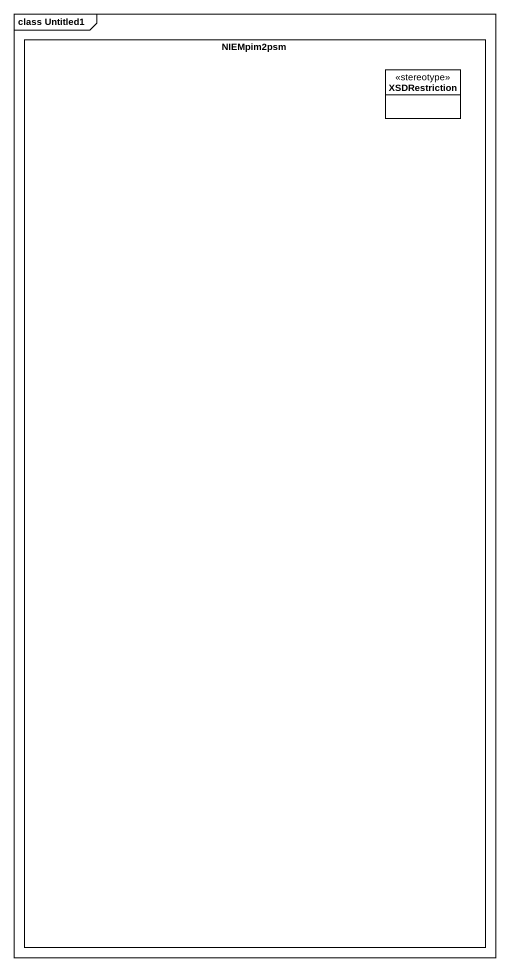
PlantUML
@startuml
mainframe class Untitled1
hide circle
hide empty members
rectangle NIEMpim2psm {
  class XSDRestriction <<stereotype>>
}
@enduml
